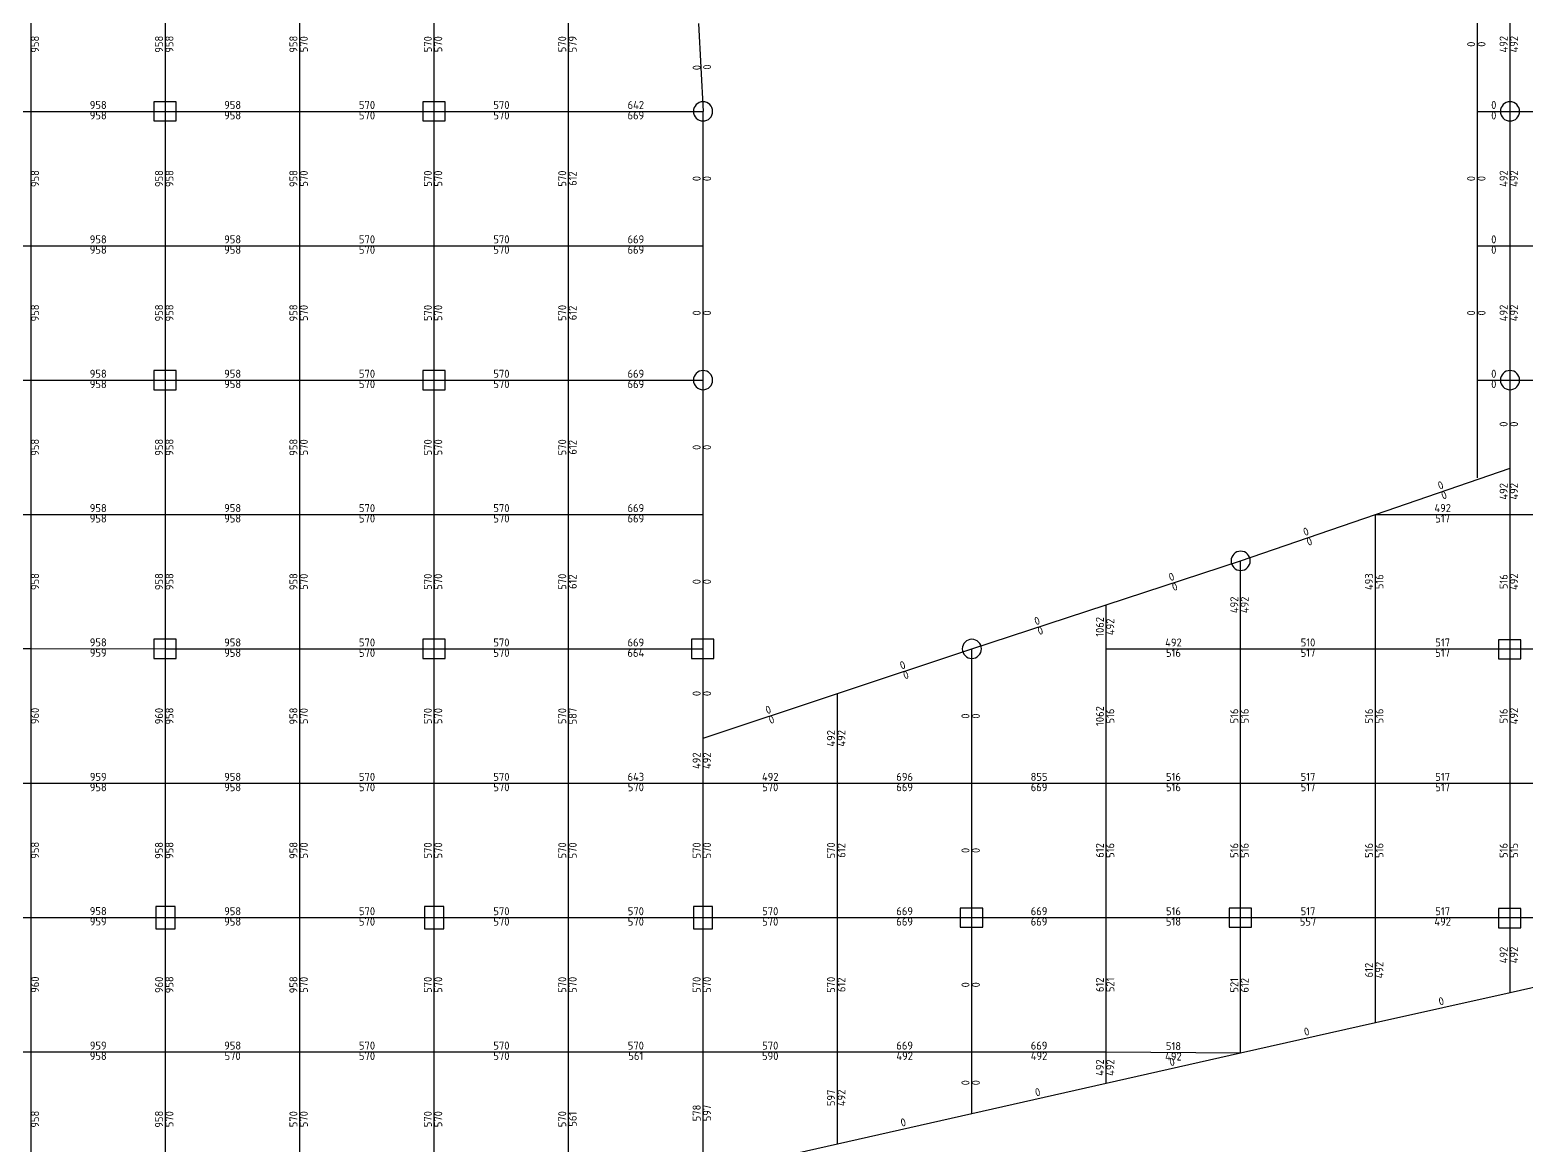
# Model space of a CAD drawing. Header units: millimetres. Extents: x -245177 to 1112891, y -1092030 to 122567.
# Drawn here: x -133135 to -86381, y -1047332 to -1012475 of the extents above; entities that cross this region are included whole.
import ezdxf
from ezdxf.enums import TextEntityAlignment as Align

# ---------------------------------------------------------------- set-up
doc = ezdxf.new("R2010")
doc.units = ezdxf.units.MM
doc.header["$MEASUREMENT"] = 0
for name, color, linetype in [('13', 4, 'Continuous'), ('dsg', 7, 'Continuous'), ('jiantu', 134, 'Continuous')]:
    doc.layers.add(name, color=color, linetype=linetype)
doc.styles.add('TrueTypeFont', font='yjkeng.shx', dxfattribs={"bigfont": 'yjkchn.shx'})

msp = doc.modelspace()

# ---------------------------------------------------------------- linework, layer by layer
at = {"layer": 'jiantu'}
for p, q in [((-133100, -1015022), (-133100, -1010822)), ((-128900, -1015022), (-128900, -1010822)), ((-124700, -1015022), (-124700, -1010822)), ((-120500, -1015022), (-120500, -1010822)), ((-116300, -1015022), (-116300, -1010822)), ((-87898, -1015022), (-87898, -1010822)), ((-86883, -1015022), (-86883, -1010822)), ((-112247, -1012271), (-112100, -1015022)), ((-137300, -1015022), (-133100, -1015022)), ((-133100, -1015022), (-128900, -1015022)), ((-133100, -1019222), (-133100, -1015022)), ((-128900, -1019222), (-128900, -1015022)), ((-128900, -1015022), (-124700, -1015022)), ((-124700, -1015022), (-120500, -1015022)), ((-124700, -1019222), (-124700, -1015022)), ((-120500, -1019222), (-120500, -1015022)), ((-120500, -1015022), (-116300, -1015022)), ((-116300, -1015022), (-112100, -1015022)), ((-116300, -1019222), (-116300, -1015022)), ((-112100, -1019222), (-112100, -1015022)), ((-87898, -1015022), (-86883, -1015022)), ((-87898, -1019222), (-87898, -1015022)), ((-86883, -1019222), (-86883, -1015022)), ((-86883, -1015022), (-82691, -1015022)), ((-137300, -1019222), (-133100, -1019222)), ((-133100, -1023422), (-133100, -1019222)), ((-133100, -1019222), (-128900, -1019222)), ((-128900, -1019222), (-124700, -1019222)), ((-128900, -1023422), (-128900, -1019222)), ((-124700, -1023422), (-124700, -1019222)), ((-124700, -1019222), (-120500, -1019222)), ((-120500, -1019222), (-116300, -1019222)), ((-120500, -1023422), (-120500, -1019222)), ((-116300, -1023422), (-116300, -1019222)), ((-116300, -1019222), (-112100, -1019222)), ((-112100, -1023422), (-112100, -1019222)), ((-87898, -1019222), (-86883, -1019222)), ((-87898, -1023422), (-87898, -1019222)), ((-86883, -1019222), (-82691, -1019222)), ((-86883, -1023422), (-86883, -1019222)), ((-137300, -1023422), (-133100, -1023422)), ((-133100, -1023422), (-128900, -1023422)), ((-133100, -1027622), (-133100, -1023422)), ((-128900, -1027622), (-128900, -1023422)), ((-128900, -1023422), (-124700, -1023422)), ((-124700, -1023422), (-120500, -1023422)), ((-124700, -1027622), (-124700, -1023422)), ((-120500, -1027622), (-120500, -1023422)), ((-120500, -1023422), (-116300, -1023422)), ((-116300, -1023422), (-112100, -1023422)), ((-116300, -1027622), (-116300, -1023422)), ((-112100, -1027622), (-112100, -1023422)), ((-87898, -1023422), (-86883, -1023422)), ((-87898, -1026476), (-87898, -1023422)), ((-86883, -1026173), (-86883, -1023422)), ((-86883, -1023422), (-82691, -1023422)), ((-91091, -1027622), (-86883, -1026173)), ((-86883, -1027622), (-86883, -1026173)), ((-137300, -1027622), (-133100, -1027622)), ((-133100, -1031815), (-133100, -1027622)), ((-133100, -1027622), (-128900, -1027622)), ((-128900, -1027622), (-124700, -1027622)), ((-128900, -1031822), (-128900, -1027622)), ((-124700, -1031822), (-124700, -1027622)), ((-124700, -1027622), (-120500, -1027622)), ((-120500, -1027622), (-116300, -1027622)), ((-120500, -1031822), (-120500, -1027622)), ((-116300, -1031822), (-116300, -1027622)), ((-116300, -1027622), (-112100, -1027622)), ((-112100, -1031822), (-112100, -1027622)), ((-95300, -1029070), (-91091, -1027622)), ((-91091, -1031822), (-91091, -1027622)), ((-91091, -1027622), (-86883, -1027622)), ((-86883, -1027622), (-82691, -1027622)), ((-86883, -1031822), (-86883, -1027622)), ((-99500, -1030446), (-95300, -1029070)), ((-95300, -1031822), (-95300, -1029070)), ((-103700, -1031822), (-99500, -1030446)), ((-99500, -1031822), (-99500, -1030446)), ((-137300, -1031809), (-133100, -1031815)), ((-133100, -1031815), (-128900, -1031822)), ((-133100, -1036022), (-133100, -1031815)), ((-128900, -1036022), (-128900, -1031822)), ((-128900, -1031822), (-124700, -1031822)), ((-124700, -1031822), (-120500, -1031822)), ((-124700, -1036022), (-124700, -1031822)), ((-120500, -1036022), (-120500, -1031822)), ((-120500, -1031822), (-116300, -1031822)), ((-116300, -1031822), (-112100, -1031822)), ((-116300, -1036022), (-116300, -1031822)), ((-112100, -1034611), (-112100, -1031822)), ((-107900, -1033217), (-103700, -1031822)), ((-103700, -1036022), (-103700, -1031822)), ((-99500, -1031822), (-95300, -1031822)), ((-99500, -1036022), (-99500, -1031822)), ((-95300, -1036022), (-95300, -1031822)), ((-95300, -1031822), (-91091, -1031822)), ((-91091, -1031822), (-86883, -1031822)), ((-91091, -1036022), (-91091, -1031822)), ((-86883, -1036022), (-86883, -1031822)), ((-86883, -1031822), (-82691, -1031822)), ((-112100, -1034611), (-107900, -1033217)), ((-107900, -1036022), (-107900, -1033217)), ((-112100, -1036022), (-112100, -1034611)), ((-137300, -1036022), (-133100, -1036022)), ((-133100, -1040215), (-133100, -1036022)), ((-133100, -1036022), (-128900, -1036022)), ((-128900, -1036022), (-124700, -1036022)), ((-128900, -1040222), (-128900, -1036022)), ((-124700, -1040222), (-124700, -1036022)), ((-124700, -1036022), (-120500, -1036022)), ((-120500, -1036022), (-116300, -1036022)), ((-120500, -1040222), (-120500, -1036022)), ((-116300, -1040222), (-116300, -1036022)), ((-116300, -1036022), (-112100, -1036022)), ((-112100, -1036022), (-107900, -1036022)), ((-112100, -1040222), (-112100, -1036022)), ((-107900, -1040222), (-107900, -1036022)), ((-107900, -1036022), (-103700, -1036022)), ((-103700, -1036022), (-99500, -1036022)), ((-103700, -1040222), (-103700, -1036022)), ((-99500, -1040222), (-99500, -1036022)), ((-99500, -1036022), (-95300, -1036022)), ((-95300, -1036022), (-91091, -1036022)), ((-95300, -1040222), (-95300, -1036022)), ((-91091, -1040222), (-91091, -1036022)), ((-91091, -1036022), (-86883, -1036022)), ((-86883, -1036022), (-82691, -1036022)), ((-86883, -1040222), (-86883, -1036022)), ((-137300, -1040209), (-133100, -1040215)), ((-133100, -1040215), (-128900, -1040222)), ((-133100, -1044422), (-133100, -1040215)), ((-128900, -1044422), (-128900, -1040222)), ((-128900, -1040222), (-124700, -1040222)), ((-124700, -1040222), (-120500, -1040222)), ((-124700, -1044422), (-124700, -1040222)), ((-120500, -1044422), (-120500, -1040222)), ((-120500, -1040222), (-116300, -1040222)), ((-116300, -1040222), (-112100, -1040222)), ((-116300, -1044422), (-116300, -1040222)), ((-112100, -1044422), (-112100, -1040222)), ((-112100, -1040222), (-107900, -1040222)), ((-107900, -1040222), (-103700, -1040222)), ((-107900, -1044422), (-107900, -1040222)), ((-103700, -1044422), (-103700, -1040222)), ((-103700, -1040222), (-99500, -1040222)), ((-99500, -1040222), (-95300, -1040222)), ((-99500, -1044422), (-99500, -1040222)), ((-95300, -1044453), (-95300, -1040222)), ((-95300, -1040222), (-91091, -1040222)), ((-91091, -1040222), (-86883, -1040222)), ((-91091, -1043505), (-91091, -1040222)), ((-86883, -1040222), (-82691, -1040222)), ((-86883, -1042558), (-86883, -1040222)), ((-137300, -1044422), (-133100, -1044422)), ((-133100, -1048622), (-133100, -1044422)), ((-133100, -1044422), (-128900, -1044422)), ((-128900, -1044422), (-124700, -1044422)), ((-128900, -1048622), (-128900, -1044422)), ((-124700, -1048622), (-124700, -1044422)), ((-124700, -1044422), (-120500, -1044422)), ((-120500, -1044422), (-116300, -1044422)), ((-120500, -1048622), (-120500, -1044422)), ((-116300, -1048622), (-116300, -1044422)), ((-116300, -1044422), (-112100, -1044422)), ((-112100, -1044422), (-107900, -1044422)), ((-112100, -1048237), (-112100, -1044422)), ((-107900, -1047291), (-107900, -1044422)), ((-107900, -1044422), (-103700, -1044422)), ((-103700, -1044422), (-99500, -1044422)), ((-103700, -1046345), (-103700, -1044422)), ((-99500, -1045399), (-99500, -1044422)), ((-99500, -1044422), (-95300, -1044453))]:
    msp.add_line(p, q, dxfattribs=at)
at = {"layer": 'jiantu', "color": 94}
for p, q in [((-86883, -1042558), (-82691, -1041613)), ((-91091, -1043505), (-86883, -1042558)), ((-95300, -1044453), (-91091, -1043505)), ((-99500, -1045399), (-95300, -1044453)), ((-103700, -1046345), (-99500, -1045399)), ((-107900, -1047291), (-103700, -1046345)), ((-112100, -1048237), (-107900, -1047291))]:
    msp.add_line(p, q, dxfattribs=at)
at = {"layer": 'jiantu', "color": 54}
for points in [[(-128560, -1014722), (-129260, -1014722), (-129260, -1015322), (-128560, -1015322)], [(-120160, -1014722), (-120860, -1014722), (-120860, -1015322), (-120160, -1015322)], [(-128560, -1023122), (-129260, -1023122), (-129260, -1023722), (-128560, -1023722)], [(-120160, -1023122), (-120860, -1023122), (-120860, -1023722), (-120160, -1023722)], [(-128560, -1031522), (-129260, -1031522), (-129260, -1032122), (-128560, -1032122)], [(-120160, -1031522), (-120860, -1031522), (-120860, -1032122), (-120160, -1032122)], [(-111760, -1031522), (-112460, -1031522), (-112460, -1032122), (-111760, -1032122)], [(-86543, -1031537), (-87243, -1031537), (-87243, -1032137), (-86543, -1032137)], [(-128600, -1039872), (-129200, -1039872), (-129200, -1040572), (-128600, -1040572)], [(-120200, -1039872), (-120800, -1039872), (-120800, -1040572), (-120200, -1040572)], [(-111800, -1039872), (-112400, -1039872), (-112400, -1040572), (-111800, -1040572)], [(-103360, -1039922), (-104060, -1039922), (-104060, -1040522), (-103360, -1040522)], [(-94960, -1039922), (-95660, -1039922), (-95660, -1040522), (-94960, -1040522)], [(-86543, -1039937), (-87243, -1039937), (-87243, -1040537), (-86543, -1040537)]]:
    msp.add_lwpolyline(points, close=True, dxfattribs=at)
for points in [[(-111800, -1015022, 1), (-112400, -1015022, 1)], [(-86583, -1015022, 1), (-87183, -1015022, 1)], [(-111800, -1023422, 1), (-112400, -1023422, 1)], [(-86583, -1023422, 1), (-87183, -1023422, 1)], [(-95000, -1029070, 1), (-95600, -1029070, 1)], [(-103400, -1031822, 1), (-104000, -1031822, 1)]]:
    msp.add_lwpolyline(points, format="xyb", close=True, dxfattribs=at)

# ---------------------------------------------------------------- texts
at = {"layer": '13', "color": 4, "linetype": 'Continuous', "style": 'TrueTypeFont'}
for s, p in [('570', (-124700, -1012922)), ('570', (-120500, -1012922)), ('579', (-116300, -1012922)), ('570', (-124700, -1017122)), ('570', (-120500, -1017122)), ('612', (-116300, -1017122)), ('570', (-124700, -1021322)), ('570', (-120500, -1021322)), ('612', (-116300, -1021322)), ('570', (-124700, -1025522)), ('570', (-120500, -1025522)), ('612', (-116300, -1025522)), ('570', (-124700, -1029722)), ('570', (-120500, -1029722)), ('612', (-116300, -1029722)), ('570', (-124700, -1033922)), ('570', (-120500, -1033922)), ('587', (-116300, -1033922)), ('570', (-124700, -1038122)), ('570', (-120500, -1038122)), ('570', (-116300, -1038122)), ('570', (-112100, -1038122)), ('612', (-107900, -1038122)), ('570', (-124700, -1042322)), ('570', (-120500, -1042322)), ('570', (-116300, -1042322)), ('570', (-112100, -1042322)), ('612', (-107900, -1042322)), ('612', (-95300, -1042337)), ('570', (-128900, -1046522)), ('570', (-124700, -1046522)), ('570', (-120500, -1046522)), ('561', (-116300, -1046522)), ('597', (-112100, -1046329))]:
    msp.add_text(s, height=250, rotation=90, dxfattribs=at).set_placement(p, align=Align.TOP_CENTER)
for s, p in [('570', (-120500, -1012922)), ('570', (-116300, -1012922)), ('570', (-120500, -1017122)), ('570', (-116300, -1017122)), ('570', (-120500, -1021322)), ('570', (-116300, -1021322)), ('570', (-120500, -1025522)), ('570', (-116300, -1025522)), ('570', (-120500, -1029722)), ('570', (-116300, -1029722)), ('570', (-120500, -1033922)), ('570', (-116300, -1033922)), ('570', (-120500, -1038122)), ('570', (-116300, -1038122)), ('570', (-112100, -1038122)), ('570', (-107900, -1038122)), ('612', (-99500, -1038122)), ('612', (-91091, -1041863)), ('570', (-120500, -1042322)), ('570', (-116300, -1042322)), ('570', (-112100, -1042322)), ('570', (-107900, -1042322)), ('612', (-99500, -1042322)), ('597', (-107900, -1045856)), ('570', (-124700, -1046522)), ('570', (-120500, -1046522)), ('570', (-116300, -1046522)), ('578', (-112100, -1046329))]:
    msp.add_text(s, height=250, rotation=90, dxfattribs=at).set_placement(p, align=Align.BOTTOM_CENTER)
for s, p in [('570', (-122600, -1015022)), ('570', (-118400, -1015022)), ('642', (-114200, -1015022)), ('570', (-122600, -1019222)), ('570', (-118400, -1019222)), ('669', (-114200, -1019222)), ('570', (-122600, -1023422)), ('570', (-118400, -1023422)), ('669', (-114200, -1023422)), ('570', (-122600, -1027622)), ('570', (-118400, -1027622)), ('669', (-114200, -1027622)), ('570', (-122600, -1031822)), ('570', (-118400, -1031822)), ('669', (-114200, -1031822)), ('570', (-122600, -1036022)), ('570', (-118400, -1036022)), ('643', (-114200, -1036022)), ('696', (-105800, -1036022)), ('570', (-122600, -1040222)), ('570', (-118400, -1040222)), ('570', (-114200, -1040222)), ('570', (-110000, -1040222)), ('669', (-105800, -1040222)), ('669', (-101600, -1040222)), ('570', (-122600, -1044422)), ('570', (-118400, -1044422)), ('570', (-114200, -1044422)), ('570', (-110000, -1044422)), ('669', (-105800, -1044422)), ('669', (-101600, -1044422))]:
    msp.add_text(s, height=250, dxfattribs=at).set_placement(p, align=Align.BOTTOM_CENTER)
for s, p in [('570', (-122600, -1015022)), ('570', (-118400, -1015022)), ('669', (-114200, -1015022)), ('570', (-122600, -1019222)), ('570', (-118400, -1019222)), ('669', (-114200, -1019222)), ('570', (-122600, -1023422)), ('570', (-118400, -1023422)), ('669', (-114200, -1023422)), ('570', (-122600, -1027622)), ('570', (-118400, -1027622)), ('669', (-114200, -1027622)), ('570', (-122600, -1031822)), ('570', (-118400, -1031822)), ('664', (-114200, -1031822)), ('570', (-122600, -1036022)), ('570', (-118400, -1036022)), ('570', (-114200, -1036022)), ('570', (-110000, -1036022)), ('669', (-105800, -1036022)), ('669', (-101600, -1036022)), ('570', (-122600, -1040222)), ('570', (-118400, -1040222)), ('570', (-114200, -1040222)), ('570', (-110000, -1040222)), ('669', (-105800, -1040222)), ('669', (-101600, -1040222)), ('557', (-93195, -1040222)), ('570', (-126800, -1044422)), ('570', (-122600, -1044422)), ('570', (-118400, -1044422)), ('561', (-114200, -1044422)), ('590', (-110000, -1044422))]:
    msp.add_text(s, height=250, dxfattribs=at).set_placement(p, align=Align.TOP_CENTER)
at = {"layer": 'dsg', "color": 6, "linetype": 'Continuous', "style": 'TrueTypeFont'}
for s, rotation, p in [('958', 90, (-133100, -1012922)), ('958', 90, (-128900, -1012922)), ('958', 90, (-133100, -1017122)), ('958', 90, (-128900, -1017122)), ('958', 90, (-133100, -1021322)), ('958', 90, (-128900, -1021322)), ('958', 90, (-133100, -1025522)), ('958', 90, (-128900, -1025522)), ('958', 90, (-133100, -1029718)), ('958', 90, (-128900, -1029722)), ('959', 359.9115, (-131000, -1031818)), ('960', 90, (-133100, -1033918)), ('958', 90, (-128900, -1033922)), ('958', 90, (-133100, -1038118)), ('958', 90, (-128900, -1038122)), ('959', 359.9101, (-131000, -1040218)), ('960', 90, (-133100, -1042318)), ('958', 90, (-128900, -1042322)), ('958', 90, (-133100, -1046522))]:
    msp.add_text(s, height=250, rotation=rotation, dxfattribs=at).set_placement(p, align=Align.TOP_CENTER)
for s, rotation, p in [('958', 90, (-128900, -1012922)), ('958', 90, (-124700, -1012922)), ('958', 90, (-128900, -1017122)), ('958', 90, (-124700, -1017122)), ('958', 90, (-128900, -1021322)), ('958', 90, (-124700, -1021322)), ('958', 90, (-128900, -1025522)), ('958', 90, (-124700, -1025522)), ('958', 90, (-128900, -1029722)), ('958', 90, (-124700, -1029722)), ('958', 359.9115, (-131000, -1031818)), ('960', 90, (-128900, -1033922)), ('958', 90, (-124700, -1033922)), ('958', 90, (-128900, -1038122)), ('958', 90, (-124700, -1038122)), ('958', 359.9101, (-131000, -1040218)), ('960', 90, (-128900, -1042322)), ('958', 90, (-124700, -1042322)), ('958', 90, (-128900, -1046522))]:
    msp.add_text(s, height=250, rotation=rotation, dxfattribs=at).set_placement(p, align=Align.BOTTOM_CENTER)
at = {"layer": 'dsg', "color": 1, "linetype": 'Continuous', "style": 'TrueTypeFont'}
for s, rotation, p in [('492', 90, (-86883, -1012922)), ('0', 90, (-87898, -1012922)), ('0', 273.0665, (-112173, -1013646)), ('492', 90, (-86883, -1017122)), ('0', 90, (-112100, -1017122)), ('0', 90, (-87898, -1017122)), ('492', 90, (-86883, -1021322)), ('0', 90, (-112100, -1021322)), ('0', 90, (-87898, -1021322)), ('0', 90, (-86883, -1024798)), ('0', 90, (-112100, -1025522)), ('0', 18.9917, (-88987, -1026898)), ('492', 90, (-86883, -1026898)), ('0', 18.9917, (-93195, -1028346)), ('0', 18.1377, (-97400, -1029758)), ('493', 90, (-91091, -1029722)), ('516', 90, (-86883, -1029722)), ('0', 90, (-112100, -1029722)), ('492', 90, (-95300, -1030446)), ('0', 18.1377, (-101600, -1031134)), ('0', 18.3712, (-105800, -1032519)), ('0', 90, (-112100, -1033217)), ('0', 18.3712, (-110000, -1033914)), ('516', 90, (-95300, -1033922)), ('516', 90, (-91091, -1033922)), ('516', 90, (-86883, -1033922)), ('0', 90, (-103700, -1033922)), ('492', 90, (-107900, -1034619)), ('492', 90, (-112100, -1035317)), ('516', 90, (-95300, -1038122)), ('516', 90, (-91091, -1038122)), ('516', 90, (-86883, -1038122)), ('0', 90, (-103700, -1038122)), ('492', 90, (-86883, -1041390)), ('0', 90, (-103700, -1042322)), ('521', 90, (-95300, -1042337)), ('0', 12.6924, (-88987, -1043031)), ('0', 12.6924, (-93195, -1043979)), ('518', 359.5721, (-97400, -1044437)), ('492', 90, (-99500, -1044910)), ('0', 12.6924, (-97400, -1044926)), ('0', 90, (-103700, -1045383)), ('0', 12.6924, (-101600, -1045872)), ('0', 12.6924, (-105800, -1046818))]:
    msp.add_text(s, height=250, rotation=rotation, dxfattribs=at).set_placement(p, align=Align.BOTTOM_CENTER)
for s, rotation, p in [('492', 90, (-86883, -1012922)), ('0', 90, (-87898, -1012922)), ('0', 273.0665, (-112173, -1013646)), ('492', 90, (-86883, -1017122)), ('0', 90, (-112100, -1017122)), ('0', 90, (-87898, -1017122)), ('492', 90, (-86883, -1021322)), ('0', 90, (-112100, -1021322)), ('0', 90, (-87898, -1021322)), ('0', 90, (-86883, -1024798)), ('0', 90, (-112100, -1025522)), ('492', 90, (-86883, -1026898)), ('0', 18.9917, (-88987, -1026898)), ('0', 18.9917, (-93195, -1028346)), ('516', 90, (-91091, -1029722)), ('492', 90, (-86883, -1029722)), ('0', 90, (-112100, -1029722)), ('0', 18.1377, (-97400, -1029758)), ('492', 90, (-95300, -1030446)), ('492', 90, (-99500, -1031134)), ('0', 18.1377, (-101600, -1031134)), ('0', 18.3712, (-105800, -1032519)), ('0', 90, (-112100, -1033217)), ('516', 90, (-99500, -1033922)), ('516', 90, (-95300, -1033922)), ('516', 90, (-91091, -1033922)), ('492', 90, (-86883, -1033922)), ('0', 18.3712, (-110000, -1033914)), ('0', 90, (-103700, -1033922)), ('492', 90, (-107900, -1034619)), ('492', 90, (-112100, -1035317)), ('516', 90, (-99500, -1038122)), ('516', 90, (-95300, -1038122)), ('516', 90, (-91091, -1038122)), ('515', 90, (-86883, -1038122)), ('0', 90, (-103700, -1038122)), ('492', 90, (-86883, -1041390)), ('492', 90, (-91091, -1041863)), ('521', 90, (-99500, -1042322)), ('0', 90, (-103700, -1042322)), ('492', 359.5721, (-97400, -1044437)), ('492', 90, (-99500, -1044910)), ('0', 90, (-103700, -1045383)), ('492', 90, (-107900, -1045856))]:
    msp.add_text(s, height=250, rotation=rotation, dxfattribs=at).set_placement(p, align=Align.TOP_CENTER)
at = {"layer": 'dsg', "color": 6, "linetype": 'Continuous', "style": 'TrueTypeFont'}
for s, p in [('958', (-131000, -1015022)), ('958', (-126800, -1015022)), ('958', (-131000, -1019222)), ('958', (-126800, -1019222)), ('958', (-131000, -1023422)), ('958', (-126800, -1023422)), ('958', (-131000, -1027622)), ('958', (-126800, -1027622)), ('958', (-126800, -1031822)), ('959', (-131000, -1036022)), ('958', (-126800, -1036022)), ('958', (-126800, -1040222)), ('959', (-131000, -1044422)), ('958', (-126800, -1044422))]:
    msp.add_text(s, height=250, dxfattribs=at).set_placement(p, align=Align.BOTTOM_CENTER)
for p in [(-131000, -1015022), (-126800, -1015022), (-131000, -1019222), (-126800, -1019222), (-131000, -1023422), (-126800, -1023422), (-131000, -1027622), (-126800, -1027622), (-126800, -1031822), (-131000, -1036022), (-126800, -1036022), (-126800, -1040222), (-131000, -1044422)]:
    msp.add_text('958', height=250, dxfattribs=at).set_placement(p, align=Align.TOP_CENTER)
at = {"layer": 'dsg', "color": 1, "linetype": 'Continuous', "style": 'TrueTypeFont'}
for s, p in [('0', (-87390, -1015022)), ('0', (-87390, -1019222)), ('0', (-87390, -1023422)), ('492', (-88987, -1027622)), ('492', (-97400, -1031822)), ('510', (-93195, -1031822)), ('517', (-88987, -1031822)), ('492', (-110000, -1036022)), ('516', (-97400, -1036022)), ('517', (-93195, -1036022)), ('517', (-88987, -1036022)), ('516', (-97400, -1040222)), ('517', (-93195, -1040222)), ('517', (-88987, -1040222))]:
    msp.add_text(s, height=250, dxfattribs=at).set_placement(p, align=Align.BOTTOM_CENTER)
for s, p in [('0', (-87390, -1015022)), ('0', (-87390, -1019222)), ('0', (-87390, -1023422)), ('517', (-88987, -1027622)), ('516', (-97400, -1031822)), ('517', (-93195, -1031822)), ('517', (-88987, -1031822)), ('516', (-97400, -1036022)), ('517', (-93195, -1036022)), ('517', (-88987, -1036022)), ('518', (-97400, -1040222)), ('492', (-88987, -1040222)), ('492', (-105800, -1044422)), ('492', (-101600, -1044422))]:
    msp.add_text(s, height=250, dxfattribs=at).set_placement(p, align=Align.TOP_CENTER)
at = {"layer": 'dsg', "linetype": 'Continuous', "style": 'TrueTypeFont'}
for p in [(-99500, -1031134), (-99500, -1033922)]:
    msp.add_text('1062', height=250, rotation=90, dxfattribs=at).set_placement(p, align=Align.BOTTOM_CENTER)
at = {"layer": 'dsg', "color": 2, "linetype": 'Continuous', "style": 'TrueTypeFont'}
msp.add_text('855', height=250, dxfattribs=at).set_placement((-101600, -1036022), align=Align.BOTTOM_CENTER)

doc.saveas('drawing.dxf')
